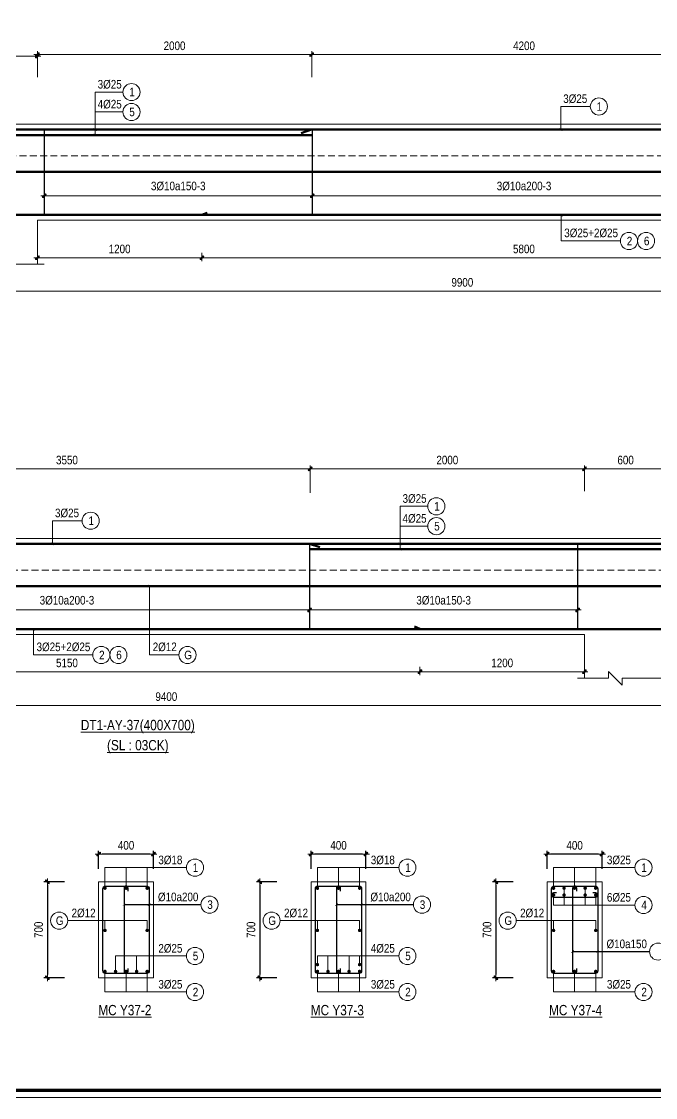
# Model space of a CAD drawing. Header units: millimetres. Extents: x 397144 to 8960116, y 345581 to 674207.
# Drawn here: x 5174307 to 5178931, y 648891 to 656742 of the extents above; entities that cross this region are included whole.
import ezdxf
from ezdxf.enums import TextEntityAlignment as Align
from ezdxf.xclip import XClip

# ---------------------------------------------------------------- set-up
doc = ezdxf.new("R2010")
doc.units = ezdxf.units.MM
doc.header["$XCLIPFRAME"] = 0
doc.header["$PDSIZE"] = -10
doc.linetypes.add('HIDDEN', pattern=[0.375, 0.25, -0.125])
doc.layers.get('0').update_dxf_attribs({"linetype": 'CONTINUOUS'})
doc.layers.get('Defpoints').update_dxf_attribs({"color": 12, "linetype": 'CONTINUOUS'})
for name, color, linetype, lineweight in [('CDAI', 8, 'CONTINUOUS', 30), ('CTHEP', 2, 'CONTINUOUS', 50), ('DBAO', 3, 'CONTINUOUS', 20), ('DGIONG', 4, 'CONTINUOUS', 13), ('KTH', 150, 'CONTINUOUS', 5), ('Net khuat', 8, 'HIDDEN', 13), ('STICK', 1, 'CONTINUOUS', 9), ('TEXT', 7, 'CONTINUOUS', 15)]:
    doc.layers.add(name, color=color, linetype=linetype, lineweight=lineweight)
doc.styles.add('Star-HelCon', font='VHELVCN_0.TTF')
doc.styles.add('TTP-HelCon', font='VHELVCN_0.TTF')
doc.styles.add('VNI-HELVE-CONDENSE', font='VHELVCN_0.TTF')
doc.dimstyles.new('kc-25', dxfattribs={"dimtxt": 62.5, "dimasz": 20, "dimexe": 20, "dimexo": 50, "dimgap": 25, "dimtad": 3, "dimdec": 0, "dimzin": 0, "dimdsep": 46, "dimtxsty": 'VNI-HELVE-CONDENSE', "dimblk": 'DIM', "dimcen": 2.5, "dimclrd": 256, "dimclre": 154, "dimclrt": 7, "dimaunit": 1, "dimadec": 0, "dimazin": 0, "dimtfac": 1, "dimtdec": 0, "dimtix": 1, "dimtmove": 0, "dimatfit": 3, "dimldrblk": 'DOT', "dimfxl": 1, "dimtolj": 1, "dimtzin": 0, "dimarcsym": 0})
doc.dimstyles.new('TTP-25', dxfattribs={"dimscale": 25, "dimtxt": 2.5, "dimasz": 1, "dimexe": 1, "dimexo": 1, "dimgap": 0.09, "dimtad": 0, "dimdec": 4, "dimrnd": 5, "dimzin": 9, "dimdsep": 46, "dimtxsty": 'TTP-HelCon', "dimblk": 'Stick1', "dimcen": 0.09, "dimdle": 1.5, "dimclrd": 256, "dimclre": 256, "dimclrt": 7, "dimadec": 0, "dimazin": 0, "dimtfac": 1, "dimtdec": 4, "dimtmove": 0, "dimatfit": 3, "dimldrblk": '_ArchTick1', "dimfxl": 1, "dimtvp": 1, "dimtolj": 1, "dimtzin": 0, "dimarcsym": 0})

# ---------------------------------------------------------------- blocks, each defined once
blk = doc.blocks.new('Stick1')
at = {"layer": 'STICK'}
h = blk.add_hatch(color=256, dxfattribs=at)
edge = h.paths.add_edge_path()
edge.add_line((0.3, 0.5), (-0.5, -0.3))
edge.add_arc((-0.4, -0.4), 0.141, 135, 315)
edge.add_line((-0.3, -0.5), (0.5, 0.3))
edge.add_arc((0.4, 0.4), 0.141, 315, 495)
blk.add_line((1, 0), (-1, 0), dxfattribs=at)
blk.add_lwpolyline([(0.3, 0.5), (-0.5, -0.3, 1), (-0.3, -0.5), (0.5, 0.3, 1), (0.3, 0.5, 1)], format="xyb", dxfattribs=at)
blk = doc.blocks.new('*D936')
at = {"layer": 'Defpoints', "color": 0, "ltscale": 500, "transparency": 16777216}
for p in [(5174869.8, 650666.6), (5174869.8, 650533.3), (5175269.8, 650533.3)]:
    blk.add_point(p, dxfattribs=at)
at = {"layer": 'KTH', "lineweight": -2, "ltscale": 500, "transparency": 16777216}
for p, q in [((5174869.8, 650558.3), (5174869.8, 650691.6)), ((5175269.8, 650558.3), (5175269.8, 650691.6)), ((5175244.8, 650666.6), (5174894.8, 650666.6))]:
    blk.add_line(p, q, dxfattribs=at)
at = {"layer": 'KTH', "lineweight": -2, "ltscale": 500, "transparency": 16777216, "xscale": 25, "yscale": 25, "zscale": 25, "rotation": 180}
blk.add_blockref('Stick1', (5174869.8, 650666.6), dxfattribs=at)
at = {"layer": 'KTH', "lineweight": -2, "ltscale": 500, "transparency": 16777216, "xscale": 25, "yscale": 25, "zscale": 25}
blk.add_blockref('Stick1', (5175269.8, 650666.6), dxfattribs=at)
at = {"layer": 'KTH', "color": 7, "ltscale": 500, "transparency": 16777216, "insert": (5175069.8, 650730.4), "char_height": 62.5, "attachment_point": 5, "style": 'TTP-HelCon'}
blk.add_mtext('\\A1;400', dxfattribs=at)
blk = doc.blocks.new('_ArchTick1')
at = {"color": 0, "const_width": 3.81}
blk.add_lwpolyline([(-12.7, -12.7), (12.7, 12.7)], dxfattribs=at)
blk = doc.blocks.new('*D937')
at = {"layer": 'Defpoints', "color": 0, "ltscale": 500, "transparency": 16777216}
for p in [(5174645.4, 650464.3), (5174495.5, 649764.3), (5174645.4, 649764.3)]:
    blk.add_point(p, dxfattribs=at)
at = {"layer": 'KTH', "lineweight": -2, "ltscale": 500, "transparency": 16777216}
for p, q in [((5174620.4, 650464.3), (5174470.5, 650464.3)), ((5174495.5, 650439.3), (5174495.5, 649789.3)), ((5174620.4, 649764.3), (5174470.5, 649764.3))]:
    blk.add_line(p, q, dxfattribs=at)
at = {"layer": 'KTH', "lineweight": -2, "ltscale": 500, "transparency": 16777216, "xscale": 25, "yscale": 25, "zscale": 25}
for p, rotation in [((5174495.5, 650464.3), 90), ((5174495.5, 649764.3), 270)]:
    blk.add_blockref('Stick1', p, dxfattribs=dict(at, rotation=rotation))
at = {"layer": 'KTH', "color": 7, "ltscale": 500, "transparency": 16777216, "insert": (5174431.7, 650114.3), "char_height": 62.5, "attachment_point": 5, "rotation": 90, "style": 'TTP-HelCon'}
blk.add_mtext('\\A1;700', dxfattribs=at)
blk = doc.blocks.new('DIM')
h = blk.add_hatch(color=1)
h.paths.add_polyline_path([(0.49, 0.29, 1), (0.29, 0.49), (-0.19, 0), (0.19, 0)])
h.paths.add_polyline_path([(0.19, 0), (-0.19, 0), (-0.49, -0.29, 1), (-0.29, -0.49)])
at = {"color": 9}
for p, q in [((-0.19, 0), (-1.5, 0)), ((0.19, 0), (1.5, 0))]:
    blk.add_line(p, q, dxfattribs=at)
at = {"color": 1}
for p, q in [((-0.49, -0.29), (0.29, 0.49)), ((-0.29, -0.49), (0.49, 0.29)), ((-0.19, 0), (0.19, 0))]:
    blk.add_line(p, q, dxfattribs=at)
blk.add_arc((-0.39, -0.39), 0.138, 135, 315, dxfattribs=at)
blk = doc.blocks.new('*D940')
at = {"layer": 'Defpoints', "color": 0, "ltscale": 500, "transparency": 16777216}
for p in [(5178141.7, 650666.6), (5178141.7, 650533.3), (5178541.7, 650533.3)]:
    blk.add_point(p, dxfattribs=at)
at = {"layer": 'KTH', "lineweight": -2, "ltscale": 500, "transparency": 16777216}
for p, q in [((5178141.7, 650558.3), (5178141.7, 650691.6)), ((5178541.7, 650558.3), (5178541.7, 650691.6)), ((5178516.7, 650666.6), (5178166.7, 650666.6))]:
    blk.add_line(p, q, dxfattribs=at)
at = {"layer": 'KTH', "lineweight": -2, "ltscale": 500, "transparency": 16777216, "xscale": 25, "yscale": 25, "zscale": 25, "rotation": 180}
blk.add_blockref('Stick1', (5178141.7, 650666.6), dxfattribs=at)
at = {"layer": 'KTH', "lineweight": -2, "ltscale": 500, "transparency": 16777216, "xscale": 25, "yscale": 25, "zscale": 25}
blk.add_blockref('Stick1', (5178541.7, 650666.6), dxfattribs=at)
at = {"layer": 'KTH', "color": 7, "ltscale": 500, "transparency": 16777216, "insert": (5178341.7, 650730.4), "char_height": 62.5, "attachment_point": 5, "style": 'TTP-HelCon'}
blk.add_mtext('\\A1;400', dxfattribs=at)
blk = doc.blocks.new('*D941')
at = {"layer": 'Defpoints', "color": 0, "ltscale": 500, "transparency": 16777216}
for p in [(5177917.3, 650464.3), (5177767.5, 649764.3), (5177917.3, 649764.3)]:
    blk.add_point(p, dxfattribs=at)
at = {"layer": 'KTH', "lineweight": -2, "ltscale": 500, "transparency": 16777216}
for p, q in [((5177892.3, 650464.3), (5177742.5, 650464.3)), ((5177767.5, 650439.3), (5177767.5, 649789.3)), ((5177892.3, 649764.3), (5177742.5, 649764.3))]:
    blk.add_line(p, q, dxfattribs=at)
at = {"layer": 'KTH', "lineweight": -2, "ltscale": 500, "transparency": 16777216, "xscale": 25, "yscale": 25, "zscale": 25}
for p, rotation in [((5177767.5, 650464.3), 90), ((5177767.5, 649764.3), 270)]:
    blk.add_blockref('Stick1', p, dxfattribs=dict(at, rotation=rotation))
at = {"layer": 'KTH', "color": 7, "ltscale": 500, "transparency": 16777216, "insert": (5177703.6, 650114.3), "char_height": 62.5, "attachment_point": 5, "rotation": 90, "style": 'TTP-HelCon'}
blk.add_mtext('\\A1;700', dxfattribs=at)
blk = doc.blocks.new('*D934')
at = {"layer": 'Defpoints', "color": 0, "ltscale": 500, "transparency": 16777216}
for p in [(5176419.5, 650666.6), (5176419.5, 650533.3), (5176819.5, 650533.3)]:
    blk.add_point(p, dxfattribs=at)
at = {"layer": 'KTH', "lineweight": -2, "ltscale": 500, "transparency": 16777216}
for p, q in [((5176419.5, 650558.3), (5176419.5, 650691.6)), ((5176819.5, 650558.3), (5176819.5, 650691.6)), ((5176794.5, 650666.6), (5176444.5, 650666.6))]:
    blk.add_line(p, q, dxfattribs=at)
at = {"layer": 'KTH', "lineweight": -2, "ltscale": 500, "transparency": 16777216, "xscale": 25, "yscale": 25, "zscale": 25, "rotation": 180}
blk.add_blockref('Stick1', (5176419.5, 650666.6), dxfattribs=at)
at = {"layer": 'KTH', "lineweight": -2, "ltscale": 500, "transparency": 16777216, "xscale": 25, "yscale": 25, "zscale": 25}
blk.add_blockref('Stick1', (5176819.5, 650666.6), dxfattribs=at)
at = {"layer": 'KTH', "color": 7, "ltscale": 500, "transparency": 16777216, "insert": (5176619.5, 650730.4), "char_height": 62.5, "attachment_point": 5, "style": 'TTP-HelCon'}
blk.add_mtext('\\A1;400', dxfattribs=at)
blk = doc.blocks.new('*D935')
at = {"layer": 'Defpoints', "color": 0, "ltscale": 500, "transparency": 16777216}
for p in [(5176195.1, 650464.3), (5176045.2, 649764.3), (5176195.1, 649764.3)]:
    blk.add_point(p, dxfattribs=at)
at = {"layer": 'KTH', "lineweight": -2, "ltscale": 500, "transparency": 16777216}
for p, q in [((5176170.1, 650464.3), (5176020.2, 650464.3)), ((5176045.2, 650439.3), (5176045.2, 649789.3)), ((5176170.1, 649764.3), (5176020.2, 649764.3))]:
    blk.add_line(p, q, dxfattribs=at)
at = {"layer": 'KTH', "lineweight": -2, "ltscale": 500, "transparency": 16777216, "xscale": 25, "yscale": 25, "zscale": 25}
for p, rotation in [((5176045.2, 650464.3), 90), ((5176045.2, 649764.3), 270)]:
    blk.add_blockref('Stick1', p, dxfattribs=dict(at, rotation=rotation))
at = {"layer": 'KTH', "color": 7, "ltscale": 500, "transparency": 16777216, "insert": (5175981.4, 650114.3), "char_height": 62.5, "attachment_point": 5, "rotation": 90, "style": 'TTP-HelCon'}
blk.add_mtext('\\A1;700', dxfattribs=at)
blk = doc.blocks.new('CHG_XX_Khung ten')
blk.add_lwpolyline([(15, 579), (826, 579), (826, 15), (15, 15)], close=True)
at = {"color": 4, "linetype": 'Continuous', "const_width": 1}
blk.add_lwpolyline([(17, 577), (824, 577), (824, 17), (17, 17)], close=True, dxfattribs=at)
blk = doc.blocks.new('*D8448')
at = {"layer": 'Defpoints', "color": 0, "transparency": 16777216}
for p in [(28074.5, 647.6), (26119.5, 565.1), (28074.5, 507.6)]:
    blk.add_point(p, dxfattribs=at)
at = {"layer": 'KTH', "lineweight": -2, "transparency": 16777216}
for p, q in [((28074.5, 622.6), (28074.5, 482.6)), ((26119.5, 540.1), (26119.5, 482.6)), ((26144.5, 507.6), (28049.5, 507.6))]:
    blk.add_line(p, q, dxfattribs=at)
at = {"layer": 'KTH', "lineweight": -2, "transparency": 16777216, "xscale": 25, "yscale": 25, "zscale": 25, "rotation": 180}
blk.add_blockref('Stick1', (26119.5, 507.6), dxfattribs=at)
at = {"layer": 'KTH', "lineweight": -2, "transparency": 16777216, "xscale": 25, "yscale": 25, "zscale": 25}
blk.add_blockref('Stick1', (28074.5, 507.6), dxfattribs=at)
at = {"layer": 'KTH', "color": 7, "transparency": 16777216, "insert": (27097, 577.5), "char_height": 62.5, "attachment_point": 5, "style": 'TTP-HelCon'}
blk.add_mtext('\\A1;3Þ10a150-3', dxfattribs=at)
blk = doc.blocks.new('*D8449')
at = {"layer": 'Defpoints', "color": 0, "transparency": 16777216}
for p in [(26069.5, 1526.6), (25469.5, 1373.5), (26069.5, 1373.5)]:
    blk.add_point(p, dxfattribs=at)
at = {"layer": 'KTH', "lineweight": -2, "transparency": 16777216}
for p, q in [((25469.5, 1398.5), (25469.5, 1551.6)), ((25494.5, 1526.6), (26044.5, 1526.6)), ((26069.5, 1398.5), (26069.5, 1551.6))]:
    blk.add_line(p, q, dxfattribs=at)
at = {"layer": 'KTH', "lineweight": -2, "transparency": 16777216, "xscale": 25, "yscale": 25, "zscale": 25, "rotation": 180}
blk.add_blockref('Stick1', (25469.5, 1526.6), dxfattribs=at)
at = {"layer": 'KTH', "lineweight": -2, "transparency": 16777216, "xscale": 25, "yscale": 25, "zscale": 25}
blk.add_blockref('Stick1', (26069.5, 1526.6), dxfattribs=at)
at = {"layer": 'KTH', "color": 7, "transparency": 16777216, "insert": (25769.5, 1590.4), "char_height": 62.5, "attachment_point": 5, "style": 'TTP-HelCon'}
blk.add_mtext('\\A1;600', dxfattribs=at)
blk = doc.blocks.new('*D8453')
at = {"layer": 'Defpoints', "color": 0, "transparency": 16777216}
for p in [(39314.5, 647.6), (41269.5, 565.1), (39314.5, 507.6)]:
    blk.add_point(p, dxfattribs=at)
at = {"layer": 'KTH', "lineweight": -2, "transparency": 16777216}
for p, q in [((39314.5, 622.6), (39314.5, 482.6)), ((41244.5, 507.6), (39339.5, 507.6)), ((41269.5, 540.1), (41269.5, 482.6))]:
    blk.add_line(p, q, dxfattribs=at)
at = {"layer": 'KTH', "lineweight": -2, "transparency": 16777216, "xscale": 25, "yscale": 25, "zscale": 25, "rotation": 180}
blk.add_blockref('Stick1', (39314.5, 507.6), dxfattribs=at)
at = {"layer": 'KTH', "lineweight": -2, "transparency": 16777216, "xscale": 25, "yscale": 25, "zscale": 25}
blk.add_blockref('Stick1', (41269.5, 507.6), dxfattribs=at)
at = {"layer": 'KTH', "color": 7, "transparency": 16777216, "insert": (40292, 577.5), "char_height": 62.5, "attachment_point": 5, "style": 'TTP-HelCon'}
blk.add_mtext('\\A1;3Þ10a150-3', dxfattribs=at)
blk = doc.blocks.new('*D8454')
at = {"layer": 'Defpoints', "color": 0, "transparency": 16777216}
for p in [(41919.5, 1537.5), (41319.5, 1384.4), (41919.5, 1384.4)]:
    blk.add_point(p, dxfattribs=at)
at = {"layer": 'KTH', "lineweight": -2, "transparency": 16777216}
for p, q in [((41319.5, 1409.4), (41319.5, 1562.5)), ((41344.5, 1537.5), (41894.5, 1537.5)), ((41919.5, 1409.4), (41919.5, 1562.5))]:
    blk.add_line(p, q, dxfattribs=at)
at = {"layer": 'KTH', "lineweight": -2, "transparency": 16777216, "xscale": 25, "yscale": 25, "zscale": 25, "rotation": 180}
blk.add_blockref('Stick1', (41319.5, 1537.5), dxfattribs=at)
at = {"layer": 'KTH', "lineweight": -2, "transparency": 16777216, "xscale": 25, "yscale": 25, "zscale": 25}
blk.add_blockref('Stick1', (41919.5, 1537.5), dxfattribs=at)
at = {"layer": 'KTH', "color": 7, "transparency": 16777216, "insert": (41619.5, 1601.3), "char_height": 62.5, "attachment_point": 5, "style": 'TTP-HelCon'}
blk.add_mtext('\\A1;600', dxfattribs=at)
blk = doc.blocks.new('*D8457')
at = {"layer": 'Defpoints', "color": 0, "transparency": 16777216}
for p in [(28070.5, 1537.5), (26069.5, 1348.5), (28070.5, 1348.5)]:
    blk.add_point(p, dxfattribs=at)
at = {"layer": 'KTH', "lineweight": -2, "transparency": 16777216}
for p, q in [((26069.5, 1373.5), (26069.5, 1562.5)), ((26094.5, 1537.5), (28045.5, 1537.5)), ((28070.5, 1373.5), (28070.5, 1562.5))]:
    blk.add_line(p, q, dxfattribs=at)
at = {"layer": 'KTH', "lineweight": -2, "transparency": 16777216, "xscale": 25, "yscale": 25, "zscale": 25, "rotation": 180}
blk.add_blockref('Stick1', (26069.5, 1537.5), dxfattribs=at)
at = {"layer": 'KTH', "lineweight": -2, "transparency": 16777216, "xscale": 25, "yscale": 25, "zscale": 25}
blk.add_blockref('Stick1', (28070.5, 1537.5), dxfattribs=at)
at = {"layer": 'KTH', "color": 7, "transparency": 16777216, "insert": (27070, 1601.3), "char_height": 62.5, "attachment_point": 5, "style": 'TTP-HelCon'}
blk.add_mtext('\\A1;2000', dxfattribs=at)
blk = doc.blocks.new('*D8460')
at = {"layer": 'Defpoints', "color": 0, "transparency": 16777216}
for p in [(41319.5, 1537.4), (39318.5, 1348.4), (41319.5, 1348.4)]:
    blk.add_point(p, dxfattribs=at)
at = {"layer": 'KTH', "lineweight": -2, "transparency": 16777216}
for p, q in [((39318.5, 1373.4), (39318.5, 1562.4)), ((39343.5, 1537.4), (41294.5, 1537.4)), ((41319.5, 1373.4), (41319.5, 1562.4))]:
    blk.add_line(p, q, dxfattribs=at)
at = {"layer": 'KTH', "lineweight": -2, "transparency": 16777216, "xscale": 25, "yscale": 25, "zscale": 25, "rotation": 180}
blk.add_blockref('Stick1', (39318.5, 1537.4), dxfattribs=at)
at = {"layer": 'KTH', "lineweight": -2, "transparency": 16777216, "xscale": 25, "yscale": 25, "zscale": 25}
blk.add_blockref('Stick1', (41319.5, 1537.4), dxfattribs=at)
at = {"layer": 'KTH', "color": 7, "transparency": 16777216, "insert": (40319, 1601.3), "char_height": 62.5, "attachment_point": 5, "style": 'TTP-HelCon'}
blk.add_mtext('\\A1;2000', dxfattribs=at)
blk = doc.blocks.new('*D8463')
at = {"layer": 'Defpoints', "color": 0, "transparency": 16777216}
for p in [(28074.5, 647.6), (31164.5, 647.6), (31164.5, 507.5)]:
    blk.add_point(p, dxfattribs=at)
at = {"layer": 'KTH', "lineweight": -2, "transparency": 16777216}
for p, q in [((28074.5, 622.6), (28074.5, 482.5)), ((31164.5, 622.6), (31164.5, 482.5)), ((28099.5, 507.5), (31139.5, 507.5))]:
    blk.add_line(p, q, dxfattribs=at)
at = {"layer": 'KTH', "lineweight": -2, "transparency": 16777216, "xscale": 25, "yscale": 25, "zscale": 25, "rotation": 180}
blk.add_blockref('Stick1', (28074.5, 507.5), dxfattribs=at)
at = {"layer": 'KTH', "lineweight": -2, "transparency": 16777216, "xscale": 25, "yscale": 25, "zscale": 25}
blk.add_blockref('Stick1', (31164.5, 507.5), dxfattribs=at)
at = {"layer": 'KTH', "color": 7, "transparency": 16777216, "insert": (29619.5, 577.5), "char_height": 62.5, "attachment_point": 5, "style": 'TTP-HelCon'}
blk.add_mtext('\\A1;3Þ10a200-3', dxfattribs=at)
blk = doc.blocks.new('*D8464')
at = {"layer": 'Defpoints', "color": 0, "transparency": 16777216}
for p in [(35774.5, 647.6), (39314.5, 647.6), (39314.5, 507.5)]:
    blk.add_point(p, dxfattribs=at)
at = {"layer": 'KTH', "lineweight": -2, "transparency": 16777216}
for p, q in [((35774.5, 622.6), (35774.5, 482.5)), ((39314.5, 622.6), (39314.5, 482.5)), ((35799.5, 507.5), (39289.5, 507.5))]:
    blk.add_line(p, q, dxfattribs=at)
at = {"layer": 'KTH', "lineweight": -2, "transparency": 16777216, "xscale": 25, "yscale": 25, "zscale": 25, "rotation": 180}
blk.add_blockref('Stick1', (35774.5, 507.5), dxfattribs=at)
at = {"layer": 'KTH', "lineweight": -2, "transparency": 16777216, "xscale": 25, "yscale": 25, "zscale": 25}
blk.add_blockref('Stick1', (39314.5, 507.5), dxfattribs=at)
at = {"layer": 'KTH', "color": 7, "transparency": 16777216, "insert": (37544.5, 577.5), "char_height": 62.5, "attachment_point": 5, "style": 'TTP-HelCon'}
blk.add_mtext('\\A1;3Þ10a200-3', dxfattribs=at)
blk = doc.blocks.new('*D8465')
at = {"layer": 'Defpoints', "color": 0, "transparency": 16777216}
for p in [(31168.5, 1537.5), (28070.5, 1348.5), (31168.5, 1362.5)]:
    blk.add_point(p, dxfattribs=at)
at = {"layer": 'KTH', "lineweight": -2, "transparency": 16777216}
for p, q in [((28070.5, 1373.5), (28070.5, 1562.5)), ((28095.5, 1537.5), (31143.5, 1537.5)), ((31168.5, 1387.5), (31168.5, 1562.5))]:
    blk.add_line(p, q, dxfattribs=at)
at = {"layer": 'KTH', "lineweight": -2, "transparency": 16777216, "xscale": 25, "yscale": 25, "zscale": 25, "rotation": 180}
blk.add_blockref('Stick1', (28070.5, 1537.5), dxfattribs=at)
at = {"layer": 'KTH', "lineweight": -2, "transparency": 16777216, "xscale": 25, "yscale": 25, "zscale": 25}
blk.add_blockref('Stick1', (31168.5, 1537.5), dxfattribs=at)
at = {"layer": 'KTH', "color": 7, "transparency": 16777216, "insert": (29619.5, 1601.3), "char_height": 62.5, "attachment_point": 5, "style": 'TTP-HelCon'}
blk.add_mtext('\\A1;4200', dxfattribs=at)
blk = doc.blocks.new('*D8466')
at = {"layer": 'Defpoints', "color": 0, "transparency": 16777216}
for p in [(39318.5, 1537.5), (35770.5, 1348.5), (39318.5, 1337.5)]:
    blk.add_point(p, dxfattribs=at)
at = {"layer": 'KTH', "lineweight": -2, "transparency": 16777216}
for p, q in [((35770.5, 1373.5), (35770.5, 1562.5)), ((35795.5, 1537.5), (39293.5, 1537.5)), ((39318.5, 1362.5), (39318.5, 1562.5))]:
    blk.add_line(p, q, dxfattribs=at)
at = {"layer": 'KTH', "lineweight": -2, "transparency": 16777216, "xscale": 25, "yscale": 25, "zscale": 25, "rotation": 180}
blk.add_blockref('Stick1', (35770.5, 1537.5), dxfattribs=at)
at = {"layer": 'KTH', "lineweight": -2, "transparency": 16777216, "xscale": 25, "yscale": 25, "zscale": 25}
blk.add_blockref('Stick1', (39318.5, 1537.5), dxfattribs=at)
at = {"layer": 'KTH', "color": 7, "transparency": 16777216, "insert": (37544.5, 1601.3), "char_height": 62.5, "attachment_point": 5, "style": 'TTP-HelCon'}
blk.add_mtext('\\A1;3550', dxfattribs=at)
blk = doc.blocks.new('*D2251')
at = {"layer": 'Defpoints', "color": 0, "transparency": 16777216}
for p in [(5220632.7, 645533.3), (5229432.7, 645432.2), (5229432.7, 645335.4)]:
    blk.add_point(p, dxfattribs=at)
at = {"layer": 'KTH', "lineweight": -2, "transparency": 16777216}
for p, q in [((5220632.7, 645508.3), (5220632.7, 645310.4)), ((5220657.7, 645335.4), (5229407.7, 645335.4)), ((5229432.7, 645407.2), (5229432.7, 645310.4))]:
    blk.add_line(p, q, dxfattribs=at)
at = {"layer": 'KTH', "lineweight": -2, "transparency": 16777216, "xscale": 25, "yscale": 25, "zscale": 25, "rotation": 180}
blk.add_blockref('Stick1', (5220632.7, 645335.4), dxfattribs=at)
at = {"layer": 'KTH', "lineweight": -2, "transparency": 16777216, "xscale": 25, "yscale": 25, "zscale": 25}
blk.add_blockref('Stick1', (5229432.7, 645335.4), dxfattribs=at)
at = {"layer": 'KTH', "color": 7, "transparency": 16777216, "insert": (5225032.7, 645399.2), "char_height": 62.5, "attachment_point": 5, "style": 'TTP-HelCon'}
blk.add_mtext('\\A1;9900', dxfattribs=at)
blk = doc.blocks.new('*D2252')
at = {"layer": 'Defpoints', "color": 0, "transparency": 16777216}
for p in [(5238832.7, 645533.3), (5229432.7, 645432.2), (5238832.7, 645335.4)]:
    blk.add_point(p, dxfattribs=at)
at = {"layer": 'KTH', "lineweight": -2, "transparency": 16777216}
for p, q in [((5238832.7, 645508.3), (5238832.7, 645310.4)), ((5229432.7, 645407.2), (5229432.7, 645310.4)), ((5229457.7, 645335.4), (5238807.7, 645335.4))]:
    blk.add_line(p, q, dxfattribs=at)
at = {"layer": 'KTH', "lineweight": -2, "transparency": 16777216, "xscale": 25, "yscale": 25, "zscale": 25, "rotation": 180}
blk.add_blockref('Stick1', (5229432.7, 645335.4), dxfattribs=at)
at = {"layer": 'KTH', "lineweight": -2, "transparency": 16777216, "xscale": 25, "yscale": 25, "zscale": 25}
blk.add_blockref('Stick1', (5238832.7, 645335.4), dxfattribs=at)
at = {"layer": 'KTH', "color": 7, "transparency": 16777216, "insert": (5234132.7, 645399.2), "char_height": 62.5, "attachment_point": 5, "style": 'TTP-HelCon'}
blk.add_mtext('\\A1;9400', dxfattribs=at)
blk = doc.blocks.new('*D8472')
at = {"layer": 'Defpoints', "color": 0, "transparency": 16777216}
for p in [(26069.5, 329.1), (27269.5, 114.9), (27269.5, 54.9)]:
    blk.add_point(p, dxfattribs=at)
at = {"layer": 'KTH', "lineweight": -2, "transparency": 16777216}
for p, q in [((26069.5, 304.1), (26069.5, 29.9)), ((27269.5, 89.9), (27269.5, 29.9)), ((26094.5, 54.9), (27244.5, 54.9))]:
    blk.add_line(p, q, dxfattribs=at)
at = {"layer": 'KTH', "lineweight": -2, "transparency": 16777216, "xscale": 25, "yscale": 25, "zscale": 25, "rotation": 180}
blk.add_blockref('Stick1', (26069.5, 54.9), dxfattribs=at)
at = {"layer": 'KTH', "lineweight": -2, "transparency": 16777216, "xscale": 25, "yscale": 25, "zscale": 25}
blk.add_blockref('Stick1', (27269.5, 54.9), dxfattribs=at)
at = {"layer": 'KTH', "color": 7, "transparency": 16777216, "insert": (26669.5, 118.8), "char_height": 62.5, "attachment_point": 5, "style": 'TTP-HelCon'}
blk.add_mtext('\\A1;1200', dxfattribs=at)
blk = doc.blocks.new('*D8474')
at = {"layer": 'Defpoints', "color": 0, "transparency": 16777216}
for p in [(27269.5, 114.9), (31967.5, 114.9), (31967.5, 54.9)]:
    blk.add_point(p, dxfattribs=at)
at = {"layer": 'KTH', "lineweight": -2, "transparency": 16777216}
for p, q in [((27269.5, 89.9), (27269.5, 29.9)), ((31967.5, 89.9), (31967.5, 29.9)), ((27294.5, 54.9), (31942.5, 54.9))]:
    blk.add_line(p, q, dxfattribs=at)
at = {"layer": 'KTH', "lineweight": -2, "transparency": 16777216, "xscale": 25, "yscale": 25, "zscale": 25, "rotation": 180}
blk.add_blockref('Stick1', (27269.5, 54.9), dxfattribs=at)
at = {"layer": 'KTH', "lineweight": -2, "transparency": 16777216, "xscale": 25, "yscale": 25, "zscale": 25}
blk.add_blockref('Stick1', (31967.5, 54.9), dxfattribs=at)
at = {"layer": 'KTH', "color": 7, "transparency": 16777216, "insert": (29618.5, 118.8), "char_height": 62.5, "attachment_point": 5, "style": 'TTP-HelCon'}
blk.add_mtext('\\A1;5800', dxfattribs=at)
blk = doc.blocks.new('*D8476')
at = {"layer": 'Defpoints', "color": 0, "transparency": 16777216}
for p in [(41319.5, 331.3), (40119.5, 117.1), (40119.5, 57.1)]:
    blk.add_point(p, dxfattribs=at)
at = {"layer": 'KTH', "lineweight": -2, "transparency": 16777216}
for p, q in [((41319.5, 306.3), (41319.5, 32.1)), ((40119.5, 92.1), (40119.5, 32.1)), ((41294.5, 57.1), (40144.5, 57.1))]:
    blk.add_line(p, q, dxfattribs=at)
at = {"layer": 'KTH', "lineweight": -2, "transparency": 16777216, "xscale": 25, "yscale": 25, "zscale": 25, "rotation": 180}
blk.add_blockref('Stick1', (40119.5, 57.1), dxfattribs=at)
at = {"layer": 'KTH', "lineweight": -2, "transparency": 16777216, "xscale": 25, "yscale": 25, "zscale": 25}
blk.add_blockref('Stick1', (41319.5, 57.1), dxfattribs=at)
at = {"layer": 'KTH', "color": 7, "transparency": 16777216, "insert": (40719.5, 120.9), "char_height": 62.5, "attachment_point": 5, "style": 'TTP-HelCon'}
blk.add_mtext('\\A1;1200', dxfattribs=at)
blk = doc.blocks.new('*D8477')
at = {"layer": 'Defpoints', "color": 0, "transparency": 16777216}
for p in [(34969.5, 117), (40119.5, 92), (40119.5, 57)]:
    blk.add_point(p, dxfattribs=at)
at = {"layer": 'KTH', "lineweight": -2, "transparency": 16777216}
for p, q in [((34969.5, 92), (34969.5, 32)), ((34994.5, 57), (40094.5, 57)), ((40119.5, 67), (40119.5, 32))]:
    blk.add_line(p, q, dxfattribs=at)
at = {"layer": 'KTH', "lineweight": -2, "transparency": 16777216, "xscale": 25, "yscale": 25, "zscale": 25, "rotation": 180}
blk.add_blockref('Stick1', (34969.5, 57), dxfattribs=at)
at = {"layer": 'KTH', "lineweight": -2, "transparency": 16777216, "xscale": 25, "yscale": 25, "zscale": 25}
blk.add_blockref('Stick1', (40119.5, 57), dxfattribs=at)
at = {"layer": 'KTH', "color": 7, "transparency": 16777216, "insert": (37544.5, 120.9), "char_height": 62.5, "attachment_point": 5, "style": 'TTP-HelCon'}
blk.add_mtext('\\A1;5150', dxfattribs=at)
blk = doc.blocks.new('Y-37')
at = {"layer": 'CDAI', "ltscale": 52.5}
for p, q in [((26119.46647, 994.19447), (26119.46647, 368.17833)), ((28074.46647, 994.12616), (28074.46647, 368.15516)), ((39314.46907, 994.12616), (39314.46907, 368.15516)), ((41269.46907, 994.1983), (41269.46907, 364.1983))]:
    blk.add_line(p, q, dxfattribs=at)
at = {"layer": 'CTHEP'}
for p, q in [((23468.50855, 950.18514), (28068.47047, 950.18514)), ((27993.47047, 965.12233), (28068.47047, 990.12233)), ((39389.46907, 965.12616), (39314.46907, 990.12616)), ((39318.50855, 950.18514), (43918.47047, 950.18514)), ((1119.46907, 681.17417), (49858.11137, 681.13827)), ((27269.47047, 368.14495), (27308.96946, 383.83682)), ((40119.46907, 370.31385), (40079.97008, 386.00573))]:
    blk.add_line(p, q, dxfattribs=at)
for points in [[(49989.46907, 361.93876), (49989.46907, 990.12597), (171.95451, 990.1847)], [(172.63649, 368.18914), (10138.47515, 368.18041), (10718.3369, 368.1785), (17169.46907, 368.15021), (17743.51458, 368.14833), (49905.53617, 368.12618), (49905.53617, 891.00169)]]:
    blk.add_lwpolyline(points, dxfattribs=at)
at = {"layer": 'DBAO'}
for p, q in [((50019.46907, 1029.07736), (17317.37532, 1029.12513)), ((50667.50865, 1029.08076), (20296.02848, 1029.12513))]:
    blk.add_line(p, q, dxfattribs=at)
for points in [[(26069.47047, 9.12233), (26069.47047, 329.12233)], [(26069.47047, 329.11181), (32669.46907, 329.10205)], [(33769.47047, 329.10129), (41319.46907, 329.09172)], [(41319.46907, 9.1983), (41319.46907, 329.1983)]]:
    blk.add_lwpolyline(points, dxfattribs=at)
at = {"layer": 'DGIONG'}
for points in [[(25419.46907, 9.1983), (25644.46907, 9.1983), (25644.46907, 59.1983), (25744.46907, -40.8017), (25744.46907, 9.1983), (26119.46647, 9.19447)], [(41269.46907, 9.1983), (41494.46907, 9.1983), (41494.46907, 59.1983), (41594.46907, -40.8017), (41594.46907, 9.1983), (41969.46647, 9.19447)]]:
    blk.add_lwpolyline(points, dxfattribs=at)
for centre in [(26755.8275, 1264.00269), (40239.06192, 1264.00269), (26755.8275, 1118.70368), (30165.4807, 1158.71063), (37717.4703, 1158.71063), (40239.06192, 1118.70368), (30384.77649, 177.15726), (30509.77649, 177.15726), (37794.89691, 179.25019), (37919.89691, 179.25019), (38423.89274, 179.20556)]:
    blk.add_circle(centre, 62.5, dxfattribs=at)
at = {"layer": 'Net khuat', "ltscale": 200}
blk.add_lwpolyline([(1769.46647, 329.18456), (1769.46647, 799.18779), (50019.46907, 799.18779)], dxfattribs=at)
at = {"layer": 'TEXT', "style": 'TTP-HelCon'}
for s, p in [('3Þ25', (26509.31745, 1289.85563)), ('3Þ25', (39992.55186, 1289.85563)), ('4Þ25', (26509.31745, 1144.55663)), ('3Þ25', (29905.35681, 1184.56357, 0)), ('3Þ25', (37457.34642, 1184.56357, 0)), ('4Þ25', (39992.55186, 1144.55663)), ('3Þ25+2Þ25', (29912.69936, 205.05432, 0)), ('3Þ25+2Þ25', (37322.81978, 207.14725, 0)), ('2Þ12', (38170.08487, 207.10262, 0))]:
    blk.add_text(s, height=62.5, dxfattribs=at).set_placement(p)
at = {"layer": 'TEXT', "style": 'Star-HelCon'}
for s, p in [('1', (26759.99417, 1264.00269)), ('1', (40243.22858, 1264.00269)), ('1', (30169.64736, 1158.71063)), ('1', (37721.63697, 1158.71063)), ('5', (26759.99417, 1118.70368)), ('5', (40243.22858, 1118.70368)), ('2', (30388.94315, 177.15726)), ('6', (30513.94315, 177.15726)), ('2', (37799.06357, 179.25019)), ('6', (37924.06357, 179.25019)), ('G', (38428.05941, 179.20556))]:
    blk.add_text(s, height=62.5, dxfattribs=at).set_placement(p, align=Align.MIDDLE)
at = {"layer": 'TEXT', "style": 'TTP-HelCon'}
for s, p in [('%%UDT1-AY-37(400X700)', (38061.21501, -369.49086)), ('%%U(SL : 03CK)', (38061.21501, -516.38546))]:
    blk.add_text(s, height=75, dxfattribs=at).set_placement(p, align=Align.CENTER)
at = {"layer": 'KTH'}
for base, p1, p2, picture, middle in [((26069.46647, 1526.59264), (25469.46907, 1373.49591), (26069.46647, 1373.49591), '*D8449', (25769.46777, 1590.42597)), ((28070.46647, 1537.49974), (26069.46647, 1348.49591), (28070.46647, 1348.49591), '*D8457', (27069.96647, 1601.33308)), ((39318.46907, 1537.49974), (35770.46647, 1348.49591), (39318.46907, 1337.51667), '*D8466', (37544.46777, 1601.33308)), ((41319.46907, 1537.42761), (39318.46907, 1348.42378), (41319.46907, 1348.42378), '*D8460', (40318.96907, 1601.26094)), ((41919.46647, 1537.49974), (41319.46907, 1384.40302), (41919.46647, 1384.40302), '*D8454', (41619.46777, 1601.33308)), ((40119.46907, 57.10536), (41319.46907, 331.29123), (40119.46907, 117.05654), '*D8476', (40719.46907, 120.9387))]:
    dim = blk.add_linear_dim(base=base, p1=p1, p2=p2, angle=180, dimstyle='TTP-25', override={"dimtmove": 1}, dxfattribs=at)
    dim.commit()
    dim.dimension.update_dxf_attribs({"geometry": picture, "text_midpoint": middle})
for base, p1, p2, text, picture, middle in [((31168.46907, 1537.49974), (28070.46647, 1348.49591), (31168.46907, 1362.51667), '4200', '*D8465', (29619.46777, 1601.33308)), ((39314.46907, 507.62211), (41269.46907, 565.09546), (39314.46907, 647.56698), '3Þ10a150-3', '*D8453', (40291.96907, 577.53877))]:
    dim = blk.add_linear_dim(base=base, p1=p1, p2=p2, angle=180, text=text, dimstyle='TTP-25', override={"dimtmove": 1}, dxfattribs=at)
    dim.commit()
    dim.dimension.update_dxf_attribs({"geometry": picture, "text_midpoint": middle})
for base, p1, p2, text, picture, middle in [((28074.46647, 507.62211), (26119.46647, 565.09546), (28074.46647, 647.63529), '3Þ10a150-3', '*D8448', (27096.96647, 577.53877)), ((31164.46907, 507.54675), (28074.46647, 647.63529), (31164.46907, 647.56698), '3Þ10a200-3', '*D8463', (29619.46777, 577.46342)), ((39314.46907, 507.54675), (35774.46647, 647.63529), (39314.46907, 647.56698), '3Þ10a200-3', '*D8464', (37544.46777, 577.46342)), ((31967.46907, 54.93646), (27269.47047, 114.88764), (31967.46907, 114.88764), '5800', '*D8474', (29618.46977, 118.76979))]:
    dim = blk.add_linear_dim(base=base, p1=p1, p2=p2, text=text, dimstyle='TTP-25', override={"dimtmove": 1}, dxfattribs=at)
    dim.commit()
    dim.dimension.update_dxf_attribs({"geometry": picture, "text_midpoint": middle})
for base, p1, p2, picture, middle in [((27269.47047, 54.93646), (26069.47047, 329.12233), (27269.47047, 114.88764), '*D8472', (26669.47047, 118.76979)), ((40119.46907, 57.0294), (34969.47047, 116.98057), (40119.46907, 91.98057), '*D8477', (37544.46977, 120.86273))]:
    dim = blk.add_linear_dim(base=base, p1=p1, p2=p2, dimstyle='TTP-25', override={"dimtmove": 1}, dxfattribs=at)
    dim.commit()
    dim.dimension.update_dxf_attribs({"geometry": picture, "text_midpoint": middle})
dim = blk.add_linear_dim(base=(33569.46908, -188.85876), p1=(24769.46908, 9.12425), p2=(33569.46908, -92.00758), angle=180, text='9900', dimstyle='TTP-25', override={"dimtmove": 1}, dxfattribs=at)
dim.commit()
dim.dimension.update_dxf_attribs({"geometry": '*D2251', "text_midpoint": (29169.46908, -125.02543), "insert": (-5195863.24964, -645524.21167)})
dim = blk.add_linear_dim(base=(42969.46908, -188.85876), p1=(33569.46908, -92.00758), p2=(42969.46908, 9.12425), angle=180, dimstyle='TTP-25', override={"dimtmove": 1}, dxfattribs=at)
dim.commit()
dim.dimension.update_dxf_attribs({"geometry": '*D2252', "text_midpoint": (38269.46908, -125.02543), "insert": (-5195863.24964, -645524.21167)})
at = {"layer": 'DGIONG'}
for points in [[(26490.80568, 990.19458), (26490.80542, 1264.00269), (26693.3275, 1264.00269)], [(39974.04009, 990.19458), (39974.03983, 1264.00269), (40176.56192, 1264.00269)], [(26490.80533, 950.19458), (26490.80507, 1118.70368), (26693.32715, 1118.70368)], [(29886.84504, 990.20152), (29886.84478, 1158.71063), (30102.9807, 1158.71063)], [(37438.83465, 990.20152), (37438.83438, 1158.71063), (37654.9703, 1158.71063)], [(39974.03974, 950.19458), (39974.03948, 1118.70368), (40176.56156, 1118.70368)], [(38147.0747, 683.25013), (38147.07284, 179.20556), (38361.39274, 179.20556)], [(29889.68759, 364.20152), (29889.68733, 177.15726), (30322.27649, 177.15726)], [(37299.80801, 366.29445), (37299.80775, 179.25019), (37732.39691, 179.25019)]]:
    blk.add_leader(points, dimstyle='kc-25', override={"dimtad": 0, "dimldrblk": 'ArchTick', "dimfxl": 100, "dimarcsym": 1}, dxfattribs=at)

msp = doc.modelspace()

# ---------------------------------------------------------------- linework, layer by layer
at = {"layer": 'CDAI'}
for points in [[(5174919.79814, 650433.05313), (5175219.79814, 650433.05313, -0.4142135624), (5175238.54814, 650414.30313), (5175238.54814, 649814.30313, -0.4142135624), (5175219.79814, 649795.55313), (5174919.79814, 649795.55313, -0.4142135624), (5174901.04814, 649814.30313), (5174901.04814, 650414.30313, -0.4142135624)], [(5176469.50406, 650433.05313), (5176769.50406, 650433.05313, -0.4142135624), (5176788.25406, 650414.30313), (5176788.25406, 649814.30313, -0.4142135624), (5176769.50406, 649795.55313), (5176469.50406, 649795.55313, -0.4142135624), (5176450.75406, 649814.30313), (5176450.75406, 650414.30313, -0.4142135624)], [(5178191.7321, 650433.05313), (5178491.7321, 650433.05313, -0.4142135624), (5178510.4821, 650414.30313), (5178510.4821, 649814.30313, -0.4142135624), (5178491.7321, 649795.55313), (5178191.7321, 649795.55313, -0.4142135624), (5178172.9821, 649814.30313), (5178172.9821, 650414.30313, -0.4142135624)]]:
    msp.add_lwpolyline(points, format="xyb", close=True, dxfattribs=at)
for points in [[(5175084.79814, 650396.13314), (5175084.79814, 650418.05313, 0.4142135624), (5175069.79814, 650433.05313), (5175069.79814, 650433.05313, 0.4142135624), (5175054.79814, 650418.05313), (5175054.79814, 649810.55313, 0.4142135624), (5175069.79814, 649795.55313), (5175069.79814, 649795.55313, 0.4142135624), (5175084.79814, 649810.55313), (5175084.79814, 649832.47312)], [(5176634.50406, 650396.13314), (5176634.50406, 650418.05313, 0.4142135624), (5176619.50406, 650433.05313), (5176619.50406, 650433.05313, 0.4142135624), (5176604.50406, 650418.05313), (5176604.50406, 649810.55313, 0.4142135624), (5176619.50406, 649795.55313), (5176619.50406, 649795.55313, 0.4142135624), (5176634.50406, 649810.55313), (5176634.50406, 649832.47312)], [(5178209.90209, 650383.05313), (5178187.9821, 650383.05313, 0.4142135624), (5178172.9821, 650368.05313), (5178172.9821, 650368.05313, 0.4142135624), (5178187.9821, 650353.05313), (5178495.4821, 650353.05313, 0.4142135624), (5178510.4821, 650368.05313), (5178510.4821, 650368.05313, 0.4142135624), (5178495.4821, 650383.05313), (5178473.56211, 650383.05313)], [(5178356.7321, 650396.13314), (5178356.7321, 650418.05313, 0.4142135624), (5178341.7321, 650433.05313), (5178341.7321, 650433.05313, 0.4142135624), (5178326.7321, 650418.05313), (5178326.7321, 649810.55313, 0.4142135624), (5178341.7321, 649795.55313), (5178341.7321, 649795.55313, 0.4142135624), (5178356.7321, 649810.55313), (5178356.7321, 649832.47312)]]:
    msp.add_lwpolyline(points, format="xyb", dxfattribs=at)
at = {"layer": 'CTHEP', "const_width": 12.5}
for points in [[(5174909.79814, 650418.05313, 1), (5174922.29814, 650418.05313, 1)], [(5175063.54814, 650418.05313, 1), (5175076.04814, 650418.05313, 1)], [(5175217.29814, 650418.05313, 1), (5175229.79814, 650418.05313, 1)], [(5176459.50406, 650418.05313, 1), (5176472.00406, 650418.05313, 1)], [(5176613.25406, 650418.05313, 1), (5176625.75406, 650418.05313, 1)], [(5176767.00406, 650418.05313, 1), (5176779.50406, 650418.05313, 1)], [(5178181.7321, 650418.05313, 1), (5178194.2321, 650418.05313, 1)], [(5178181.7321, 650368.05313, 1), (5178194.2321, 650368.05313, 1)], [(5178258.6071, 650418.05313, 1), (5178271.1071, 650418.05313, 1)], [(5178258.6071, 650368.05313, 1), (5178271.1071, 650368.05313, 1)], [(5178335.4821, 650418.05313, 1), (5178347.9821, 650418.05313, 1)], [(5178412.3571, 650418.05313, 1), (5178424.8571, 650418.05313, 1)], [(5178412.3571, 650368.05313, 1), (5178424.8571, 650368.05313, 1)], [(5178489.2321, 650418.05313, 1), (5178501.7321, 650418.05313, 1)], [(5178489.2321, 650368.05313, 1), (5178501.7321, 650368.05313, 1)], [(5174922.29814, 650109.89619, -1), (5174909.79814, 650109.89619, -1)], [(5175229.79814, 650109.89619, -1), (5175217.29814, 650109.89619, -1)], [(5176472.00406, 650109.89619, -1), (5176459.50406, 650109.89619, -1)], [(5176779.50406, 650109.89619, -1), (5176767.00406, 650109.89619, -1)], [(5178194.2321, 650109.89619, -1), (5178181.7321, 650109.89619, -1)], [(5178501.7321, 650109.89619, -1), (5178489.2321, 650109.89619, -1)], [(5174909.79814, 649810.55313, 1), (5174922.29814, 649810.55313, 1)], [(5174986.67314, 649810.55313, 1), (5174999.17314, 649810.55313, 1)], [(5175063.54814, 649810.55313, 1), (5175076.04814, 649810.55313, 1)], [(5175152.92314, 649810.55313, -1), (5175140.42314, 649810.55313, -1)], [(5175217.29814, 649810.55313, 1), (5175229.79814, 649810.55313, 1)], [(5176459.50406, 649860.55313, 1), (5176472.00406, 649860.55313, 1)], [(5176459.50406, 649810.55313, 1), (5176472.00406, 649810.55313, 1)], [(5176536.37906, 649810.55313, 1), (5176548.87906, 649810.55313, 1)], [(5176613.25406, 649810.55313, 1), (5176625.75406, 649810.55313, 1)], [(5176702.62906, 649810.55313, -1), (5176690.12906, 649810.55313, -1)], [(5176767.00406, 649860.55313, 1), (5176779.50406, 649860.55313, 1)], [(5176767.00406, 649810.55313, 1), (5176779.50406, 649810.55313, 1)], [(5178181.7321, 649810.55313, 1), (5178194.2321, 649810.55313, 1)], [(5178335.4821, 649810.55313, 1), (5178347.9821, 649810.55313, 1)], [(5178489.2321, 649810.55313, 1), (5178501.7321, 649810.55313, 1)]]:
    msp.add_lwpolyline(points, format="xyb", close=True, dxfattribs=at)
at = {"layer": 'DBAO', "flags": 128}
for points in [[(5174869.79814, 650464.30313), (5175269.79814, 650464.30313)], [(5175269.79814, 650464.30313), (5175269.79814, 649764.30313), (5174869.79814, 649764.30313), (5174869.79814, 650464.30313)], [(5176419.50406, 650464.30313), (5176819.50406, 650464.30313)], [(5176819.50406, 650464.30313), (5176819.50406, 649764.30313), (5176419.50406, 649764.30313), (5176419.50406, 650464.30313)], [(5178141.7321, 650464.30313), (5178541.7321, 650464.30313)], [(5178541.7321, 650464.30313), (5178541.7321, 649764.30313), (5178141.7321, 649764.30313), (5178141.7321, 650464.30313)]]:
    msp.add_lwpolyline(points, dxfattribs=at)
at = {"layer": 'DGIONG'}
for p, q in [((5174916.04814, 650418.05313), (5174916.04814, 650568.05313)), ((5174916.04814, 650568.05313), (5175509.79814, 650568.05313)), ((5175069.79814, 650418.05313), (5175069.79814, 650568.05313)), ((5175223.54814, 650418.05313), (5175223.54814, 650568.05313)), ((5176465.75406, 650418.05313), (5176465.75406, 650568.05313)), ((5176465.75406, 650568.05313), (5177059.50406, 650568.05313)), ((5176619.50406, 650418.05313), (5176619.50406, 650568.05313)), ((5176773.25406, 650418.05313), (5176773.25406, 650568.05313)), ((5178187.9821, 650418.05313), (5178187.9821, 650568.05313)), ((5178187.9821, 650568.05313), (5178781.7321, 650568.05313)), ((5178341.7321, 650418.05313), (5178341.7321, 650568.05313)), ((5178495.4821, 650418.05313), (5178495.4821, 650568.05313)), ((5178187.9821, 650295.13237), (5178187.9821, 650368.05313)), ((5178264.8571, 650418.05313), (5178264.8571, 650295.13237)), ((5178418.6071, 650418.05313), (5178418.6071, 650295.13237)), ((5178495.4821, 650295.13237), (5178495.4821, 650368.05313)), ((5178187.9821, 650295.13237), (5178781.7321, 650295.13237)), ((5175223.54814, 650181.27798), (5174644.00062, 650181.27798)), ((5174916.04814, 650109.89619), (5174916.04814, 650181.27798)), ((5175223.54814, 650109.89619), (5175223.54814, 650181.27798)), ((5176773.25406, 650181.27798), (5176193.70654, 650181.27798)), ((5176465.75406, 650109.89619), (5176465.75406, 650181.27798)), ((5176773.25406, 650109.89619), (5176773.25406, 650181.27798)), ((5178495.4821, 650181.27798), (5177915.93458, 650181.27798)), ((5178187.9821, 650109.89619), (5178187.9821, 650181.27798)), ((5178495.4821, 650109.89619), (5178495.4821, 650181.27798)), ((5174992.92314, 649923.19523), (5175509.79814, 649923.19523)), ((5174992.92314, 649810.55313), (5174992.92314, 649923.19523)), ((5175146.67314, 649810.55313), (5175146.67314, 649923.19523)), ((5176465.75406, 649923.19523), (5177059.50406, 649923.19523)), ((5176465.75406, 649860.55313), (5176465.75406, 649923.19523)), ((5176542.62906, 649810.55313), (5176542.62906, 649923.19523)), ((5176696.37906, 649810.55313), (5176696.37906, 649923.19523)), ((5176773.25406, 649860.55313), (5176773.25406, 649923.19523)), ((5174916.04814, 649660.55313), (5174916.04814, 649810.55313)), ((5175069.79814, 649660.55313), (5175069.79814, 649810.55313)), ((5175223.54814, 649660.55313), (5175223.54814, 649810.55313)), ((5176465.75406, 649660.55313), (5176465.75406, 649810.55313)), ((5176619.50406, 649660.55313), (5176619.50406, 649810.55313)), ((5176773.25406, 649660.55313), (5176773.25406, 649810.55313)), ((5178187.9821, 649660.55313), (5178187.9821, 649810.55313)), ((5178341.7321, 649660.55313), (5178341.7321, 649810.55313)), ((5178495.4821, 649660.55313), (5178495.4821, 649810.55313)), ((5174916.04814, 649660.55313), (5175509.79814, 649660.55313)), ((5176465.75406, 649660.55313), (5177059.50406, 649660.55313)), ((5178187.9821, 649660.55313), (5178781.7321, 649660.55313))]:
    msp.add_line(p, q, dxfattribs=at)
for centre in [(5175572.29814, 650568.05313), (5177122.00406, 650568.05313), (5178844.2321, 650568.05313), (5175678.41817, 650297.96694), (5177228.12408, 650297.96694), (5178844.2321, 650295.13237), (5174581.50062, 650181.27798), (5176131.20654, 650181.27798), (5177853.43458, 650181.27798), (5175572.29814, 649923.19523), (5177122.00406, 649923.19523), (5178950.35213, 649955.40142), (5175572.29814, 649660.55313), (5177122.00406, 649660.55313), (5178844.2321, 649660.55313)]:
    msp.add_circle(centre, 62.5, dxfattribs=at)

# ---------------------------------------------------------------- texts
at = {"layer": 'TEXT', "style": 'TTP-HelCon'}
for s, p in [('3Þ18', (5175305.25647, 650593.05313)), ('3Þ18', (5176854.96239, 650593.05313)), ('3Þ25', (5178577.19043, 650593.05313)), ('Þ10a200', (5175302.48235, 650322.96694)), ('Þ10a200', (5176852.18827, 650322.96694)), ('6Þ25', (5178577.19043, 650320.13237)), ('2Þ12', (5174672.29229, 650206.27798)), ('2Þ12', (5176221.99821, 650206.27798)), ('2Þ12', (5177944.22625, 650206.27798)), ('Þ10a150', (5178574.41631, 649980.40142)), ('2Þ25', (5175305.25647, 649948.19523)), ('4Þ25', (5176854.96239, 649948.19523)), ('3Þ25', (5175305.52181, 649685.55313)), ('3Þ25', (5176855.22773, 649685.55313)), ('3Þ25', (5178577.45577, 649685.55313))]:
    msp.add_text(s, height=62.5, dxfattribs=at).set_placement(p)
at = {"layer": 'TEXT', "style": 'Star-HelCon'}
for s, p in [('1', (5175576.46481, 650568.05313)), ('1', (5177126.17072, 650568.05313)), ('1', (5178848.39876, 650568.05313)), ('3', (5175682.58483, 650297.96694)), ('3', (5177232.29075, 650297.96694)), ('4', (5178848.39876, 650295.13237)), ('G', (5174585.66729, 650181.27798)), ('G', (5176135.37321, 650181.27798)), ('G', (5177857.60125, 650181.27798)), ('5', (5175576.46481, 649923.19523)), ('5', (5177126.17072, 649923.19523)), ('2', (5175576.46481, 649660.55313)), ('2', (5177126.17072, 649660.55313)), ('2', (5178848.39876, 649660.55313))]:
    msp.add_text(s, height=62.5, dxfattribs=at).set_placement(p, align=Align.MIDDLE)
at = {"layer": 'TEXT', "style": 'TTP-HelCon'}
for s, p in [('%%UMC Y37-2', (5175061.03899, 649491.00959)), ('%%UMC Y37-3', (5176610.74491, 649491.00959)), ('%%UMC Y37-4', (5178348.61375, 649491.00959))]:
    msp.add_text(s, height=75, dxfattribs=at).set_placement(p, align=Align.CENTER)

# ---------------------------------------------------------------- dimensions: what is measured, and where the dimension line sits
at = {"layer": 'KTH', "ltscale": 500}
for base, p1, p2, picture, middle in [((5174869.79814, 650666.55313), (5175269.79814, 650533.31508), (5174869.79814, 650533.31508), '*D936', (5175069.79814, 650730.38646)), ((5176419.50406, 650666.55313), (5176819.50406, 650533.31508), (5176419.50406, 650533.31508), '*D934', (5176619.50406, 650730.38646)), ((5178141.7321, 650666.55313), (5178541.7321, 650533.31508), (5178141.7321, 650533.31508), '*D940', (5178341.7321, 650730.38646))]:
    dim = msp.add_linear_dim(base=base, p1=p1, p2=p2, dimstyle='TTP-25', override={"dimtxsty": 'TTP-HelCon'}, dxfattribs=at)
    dim.commit()
    dim.dimension.update_dxf_attribs({"geometry": picture, "text_midpoint": middle})
for base, p1, p2, picture, middle in [((5174495.53775, 649764.30313), (5174645.37056, 650464.30313), (5174645.37056, 649764.30313), '*D937', (5174431.70442, 650114.30313)), ((5176045.24367, 649764.30313), (5176195.07648, 650464.30313), (5176195.07648, 649764.30313), '*D935', (5175981.41033, 650114.30313)), ((5177767.47171, 649764.30313), (5177917.30452, 650464.30313), (5177917.30452, 649764.30313), '*D941', (5177703.63837, 650114.30313))]:
    dim = msp.add_linear_dim(base=base, p1=p1, p2=p2, angle=90, dimstyle='TTP-25', override={"dimtxsty": 'TTP-HelCon'}, dxfattribs=at)
    dim.commit()
    dim.dimension.update_dxf_attribs({"geometry": picture, "text_midpoint": middle})

# ---------------------------------------------------------------- leaders
at = {"layer": 'DGIONG'}
for points in [[(5175054.79814, 650297.96694), (5175432.16817, 650297.96694)], [(5175238.54814, 650297.96694), (5175615.91817, 650297.96694)], [(5176604.50406, 650297.96694), (5176981.87408, 650297.96694)], [(5176788.25406, 650297.96694), (5177165.62408, 650297.96694)], [(5178326.7321, 649955.40142), (5178704.10213, 649955.40142)], [(5178510.4821, 649955.40142), (5178887.85213, 649955.40142)]]:
    msp.add_leader(points, dimstyle='kc-25', override={"dimtad": 0, "dimldrblk": 'ArchTick', "dimfxl": 100, "dimarcsym": 1}, dxfattribs=at)

# ---------------------------------------------------------------- next in the draw order: block references
at = {"layer": 'KTH', "ltscale": 0.8, "xscale": 25.92478421702978, "yscale": 25.92478421702978, "zscale": 25.92478421702978}
msp.add_blockref('CHG_XX_Khung ten', (5171680.77848, 648501.85593), dxfattribs=at)

# ---------------------------------------------------------------- next in the draw order: block references
at = {"layer": 'KTH'}
ref = msp.add_blockref('Y-37', (5148353.31066, 654963.63534), dxfattribs=at)
XClip(ref).set_block_clipping_path([(24214.9519791277, -680.1193877168), (36382.772109678, 1780.5019833395)])
ref = msp.add_blockref('Y-37', (5137094.081, 651940.68971), dxfattribs=at)
XClip(ref).set_block_clipping_path([(35486.8958581146, -716.7314408382), (50818.7627240922, 1753.9929457151)])

doc.saveas('drawing.dxf')
